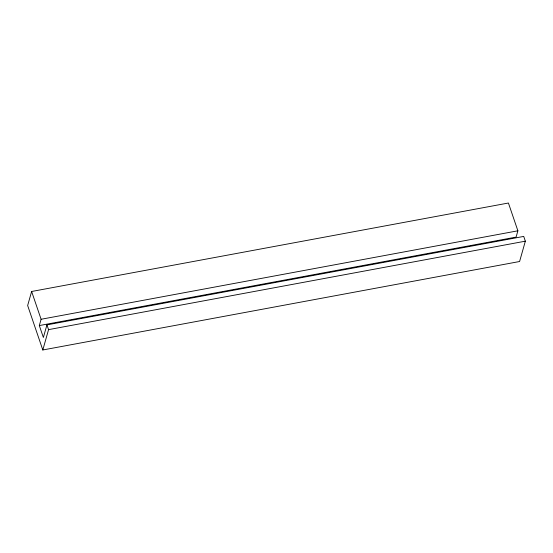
<?xml version="1.0" encoding="UTF-8"?>
<svg xmlns="http://www.w3.org/2000/svg" width="553" height="553" viewBox="0 0 553 553"><rect width="100%" height="100%" fill="white"/><g stroke="black" fill="none" stroke-linecap="round" stroke-linejoin="round"><path stroke-width="0.83" d="M31.625 291.486L27.65 305.526L42.809 349.98L519.592 261.514L525.35 241.177L523.726 236.414L46.936 324.874L43.376 337.468L39.318 325.565L41.095 319.268L31.625 291.486L508.414 203.02L517.885 230.801L516.101 237.099L39.318 325.565M42.809 349.98L48.56 329.636L46.936 324.874M41.095 319.268L517.885 230.801M48.56 329.636L525.35 241.177"/></g></svg>
